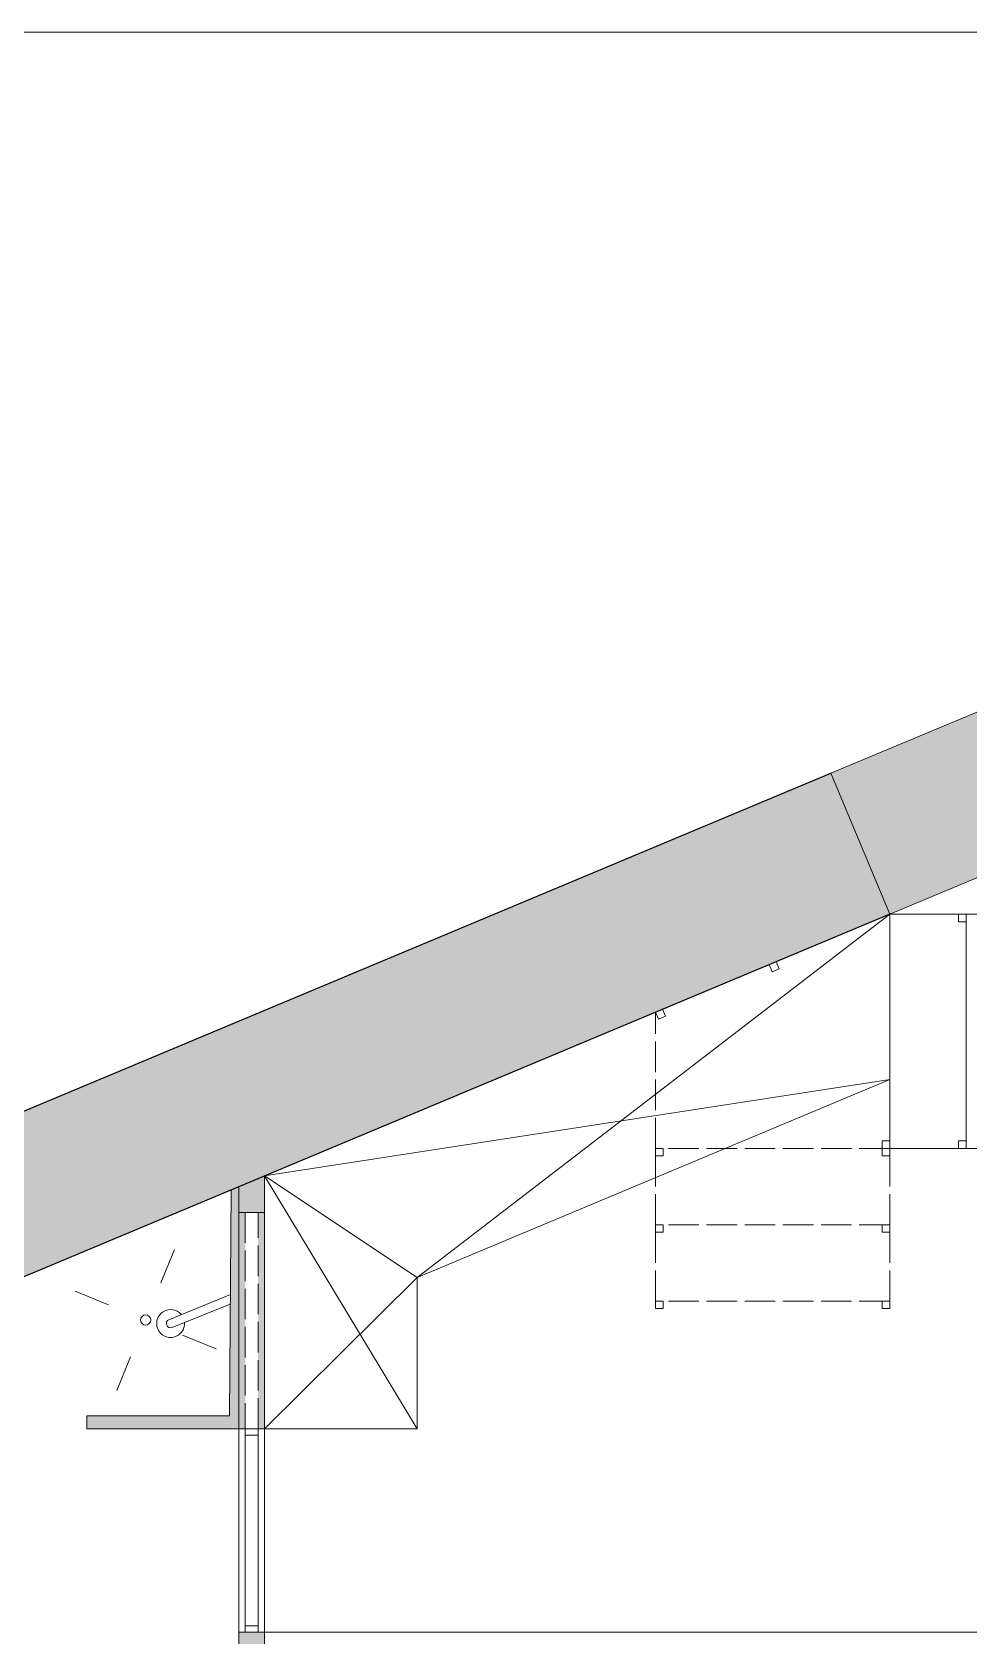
# Model space of a CAD drawing. Header units: millimetres. Extents: x 19901 to 42199, y 14545 to 21214.
# Drawn here: x 27325 to 27693, y 17309 to 17939 of the extents above; entities that cross this region are included whole.
import ezdxf

# ---------------------------------------------------------------- set-up
doc = ezdxf.new("R2010")
doc.units = ezdxf.units.MM
doc.linetypes.add('ACAD_ISO02W100', pattern=[15, 12, -3])
doc.layers.get('0').update_dxf_attribs({"lineweight": 18})
for name, color, linetype, lineweight in [('A-FURN', 9, 'Continuous', 13), ('MURO', 1, 'Continuous', 25), ('PROIEZIONI_finissime_fine lines', 251, 'Continuous', 5), ('vetro', 140, 'Continuous', 15), ('Wall', 7, 'Continuous', 20)]:
    doc.layers.add(name, color=color, linetype=linetype, lineweight=lineweight)

msp = doc.modelspace()

# ---------------------------------------------------------------- hatches: boundary and pattern name
at = {"layer": 'Wall', "true_color": 0x636466}
h = msp.add_hatch(color=251, dxfattribs=at)
h.dxf.hatch_style = 1
h.paths.add_polyline_path([(26447.66, 17149.14), (26357.68, 17111.46), (26380.85, 17056.12), (26470.84, 17093.8)])
h.paths.add_polyline_path([(26850.52, 17252.78), (26840.15, 17277.56), (26754.36, 17277.56), (26447.66, 17149.14), (26470.84, 17093.8)])
h.paths.add_polyline_path([(26827.35, 17308.13), (26754.36, 17277.56), (26840.15, 17277.56)])
h.paths.add_polyline_path([(26909.7, 17277.56), (26840.15, 17277.56), (26850.52, 17252.78)])
h.paths.add_polyline_path([(27263.82, 17425.85), (27240.65, 17481.19), (26827.35, 17308.13), (26840.15, 17277.56), (26909.7, 17277.56)])
h.paths.add_polyline_path([(27661.97, 17592.56), (27661.97, 17592.56), (27638.79, 17647.91), (27240.65, 17481.19), (27263.82, 17425.85)])
h.paths.add_polyline_path([(28226.14, 17828.81), (28202.97, 17884.15), (27733.61, 17687.61), (27733.61, 17622.56)])
h.paths.add_polyline_path([(27733.61, 17687.61), (27638.79, 17647.91), (27661.97, 17592.56), (27733.61, 17622.56)])
h.paths.add_polyline_path([(28334.5, 17939.23), (28202.97, 17884.15), (28226.14, 17828.81), (28357.68, 17883.88)])
h.paths.add_polyline_path([(25309.79, 17939.23), (25178.27, 17884.15), (25201.44, 17828.81), (25332.97, 17883.88)])
h.paths.add_polyline_path([(25178.27, 17884.15), (25083.35, 17844.41), (25106.52, 17789.06), (25201.44, 17828.81)])
h.paths.add_polyline_path([(25083.35, 17844.41), (24708.9, 17687.61), (24708.9, 17622.56), (25106.52, 17789.06)])
h.paths.add_polyline_path([(24708.9, 17622.56), (24708.9, 17687.61), (24458.74, 17582.86), (24481.91, 17527.52)])
h.paths.add_polyline_path([(24458.74, 17582.86), (24274.16, 17505.57), (24297.33, 17450.23), (24481.91, 17527.52)])
h.paths.add_polyline_path([(23648.16, 17243.44), (23332.97, 17111.46), (23356.14, 17056.12), (23671.33, 17188.1)])
h.paths.add_polyline_path([(23825.81, 17252.78), (23815.43, 17277.56), (23729.65, 17277.56), (23648.16, 17243.44), (23671.33, 17188.1)])
h.paths.add_polyline_path([(23802.64, 17308.13), (23729.65, 17277.56), (23815.43, 17277.56)])
h.paths.add_polyline_path([(23956.52, 17307.52), (23933.35, 17362.86), (23802.64, 17308.13), (23815.43, 17277.56), (23884.99, 17277.56)])
h.paths.add_polyline_path([(23884.99, 17277.56), (23815.43, 17277.56), (23825.81, 17252.78)])
h.paths.add_polyline_path([(24092.69, 17429.58), (23933.35, 17362.86), (23956.52, 17307.52), (24115.87, 17374.24)])
h = msp.add_hatch(color=251, dxfattribs=at)
h.dxf.hatch_style = 1
h.paths.add_polyline_path([(27408.73, 17475.33), (27406.23, 17475.33), (27406.23, 17390.33), (27408.73, 17390.33)])
h.paths.add_polyline_path([(27416.23, 17475.33), (27413.73, 17475.33), (27413.73, 17390.33), (27416.23, 17390.33)])
h.paths.add_polyline_path([(27416.23, 17489.67), (27406.23, 17485.48), (27406.23, 17475.33), (27416.23, 17475.33)])
h.paths.add_polyline_path([(27416.23, 17310.33), (27406.23, 17310.33), (27406.23, 17305.33), (27408.73, 17305.33), (27416.23, 17305.33)])
h.paths.add_polyline_path([(27416.23, 16967.56), (27411.23, 16967.56), (27411.23, 16962.56), (27416.23, 16962.56)])
h.paths.add_polyline_path([(27411.23, 16967.56), (27406.23, 16967.56), (27406.23, 16962.56), (27411.23, 16962.56)])
h.paths.add_polyline_path([(28131.23, 17622.56), (28101.23, 17622.56), (28101.23, 17499.33), (28111.23, 17499.33), (28111.23, 17584.33), (28121.23, 17584.33), (28121.23, 17499.33), (28131.23, 17499.33)])
h.paths.add_polyline_path([(27346.48, 17395.33), (27346.48, 17390.33), (27406.23, 17390.33), (27406.23, 17485.48), (27403.16, 17484.19), (27402.48, 17395.33)])

# ---------------------------------------------------------------- linework, layer by layer
msp.add_line((26357.68, 17939.23), (28357.68, 17939.23))
at = {"color": 1}
for p, q in [((27569.92, 17554.02), (27661.97, 17592.56)), ((27661.97, 17500.51), (27661.97, 17592.56)), ((27691.97, 17500.51), (27691.97, 17592.56))]:
    msp.add_line(p, q, dxfattribs=at)
at = {"color": 1, "linetype": 'ACAD_ISO02W100'}
for p, q in [((27691.97, 17592.56), (27688.97, 17592.56)), ((27688.97, 17592.56), (27688.97, 17589.56)), ((27688.97, 17589.56), (27691.97, 17589.56)), ((27691.97, 17589.56), (27691.97, 17592.56)), ((27617.32, 17573.87), (27614.56, 17572.71)), ((27618.48, 17571.1), (27617.32, 17573.87)), ((27614.56, 17572.71), (27615.72, 17569.95)), ((27615.72, 17569.95), (27618.48, 17571.1)), ((27572.68, 17555.18), (27569.92, 17554.02)), ((27573.84, 17552.41), (27572.68, 17555.18)), ((27569.92, 17440.51), (27569.92, 17554.02)), ((27569.92, 17554.02), (27571.07, 17551.25)), ((27571.07, 17551.25), (27573.84, 17552.41)), ((27661.97, 17500.51), (27569.92, 17500.51)), ((27572.92, 17500.51), (27569.92, 17500.51)), ((27569.92, 17500.51), (27569.92, 17497.51)), ((27572.92, 17497.51), (27572.92, 17500.51)), ((27661.97, 17503.51), (27658.97, 17503.51)), ((27658.97, 17503.51), (27658.97, 17500.51)), ((27661.97, 17500.51), (27658.97, 17500.51)), ((27658.97, 17500.51), (27658.97, 17497.51)), ((27658.97, 17500.51), (27661.97, 17500.51)), ((27661.97, 17500.51), (27661.97, 17503.51)), ((27661.97, 17440.51), (27661.97, 17500.51)), ((27661.97, 17497.51), (27661.97, 17500.51)), ((27691.97, 17503.51), (27688.97, 17503.51)), ((27688.97, 17503.51), (27688.97, 17500.51)), ((27688.97, 17500.51), (27691.97, 17500.51)), ((27691.97, 17500.51), (27691.97, 17503.51)), ((27569.92, 17497.51), (27572.92, 17497.51)), ((27658.97, 17497.51), (27661.97, 17497.51)), ((27661.97, 17470.51), (27569.92, 17470.51)), ((27572.92, 17470.51), (27569.92, 17470.51)), ((27569.92, 17470.51), (27569.92, 17467.51)), ((27569.92, 17467.51), (27572.92, 17467.51)), ((27572.92, 17467.51), (27572.92, 17470.51)), ((27661.97, 17470.51), (27658.97, 17470.51)), ((27658.97, 17470.51), (27658.97, 17467.51)), ((27658.97, 17467.51), (27661.97, 17467.51)), ((27661.97, 17467.51), (27661.97, 17470.51)), ((27661.97, 17440.51), (27569.92, 17440.51)), ((27572.92, 17440.51), (27569.92, 17440.51)), ((27569.92, 17440.51), (27569.92, 17437.51)), ((27569.92, 17437.51), (27572.92, 17437.51)), ((27572.92, 17437.51), (27572.92, 17440.51)), ((27661.97, 17440.51), (27658.97, 17440.51)), ((27658.97, 17440.51), (27658.97, 17437.51)), ((27658.97, 17437.51), (27661.97, 17437.51)), ((27661.97, 17437.51), (27661.97, 17440.51))]:
    msp.add_line(p, q, dxfattribs=at)
at = {"layer": 'A-FURN'}
for p, q in [((27661.97, 17592.56), (27416.23, 17489.67)), ((27476.23, 17449.74), (27661.97, 17592.56)), ((27661.97, 17592.56), (27661.97, 17527.52)), ((27661.97, 17527.52), (27416.23, 17489.67)), ((27661.97, 17527.52), (27476.23, 17449.74)), ((27416.23, 17489.67), (27416.23, 17390.33)), ((27476.23, 17390.33), (27416.23, 17489.67)), ((27476.23, 17449.74), (27416.23, 17489.67)), ((27380.91, 17460.76), (27375.52, 17447.6)), ((27416.23, 17390.33), (27476.23, 17449.74)), ((27476.23, 17390.33), (27476.23, 17449.74)), ((27341.86, 17444.41), (27355.02, 17439.01)), ((27402.85, 17443.07), (27378.65, 17433.18)), ((27402.82, 17439.23), (27379.93, 17430.1)), ((27384.1, 17427.1), (27397.26, 17421.71)), ((27358.21, 17405.36), (27363.61, 17418.52)), ((27416.23, 17390.33), (27476.23, 17390.33))]:
    msp.add_line(p, q, dxfattribs=at)
msp.add_circle((27369.56, 17433.06), 2, dxfattribs=at)
for radius, start, end in [(5.48, 41.43021, 4.01136), (1.67, 115.56623, 289.87535)]:
    msp.add_arc((27379.37, 17431.67), radius, start, end, dxfattribs=at)
at = {"layer": 'MURO'}
for p, q in [((27240.66, 17481.19), (27638.79, 17647.91)), ((27661.97, 17592.56), (27263.82, 17425.85))]:
    msp.add_line(p, q, dxfattribs=at)
at = {"layer": 'PROIEZIONI_finissime_fine lines'}
for p, q in [((27406.23, 17390.33), (27406.23, 17310.33)), ((27416.23, 17390.33), (27416.23, 17310.33))]:
    msp.add_line(p, q, dxfattribs=at)
at = {"layer": 'vetro'}
for p, q in [((28202.98, 17884.15), (27638.79, 17647.91)), ((27661.97, 17592.56), (28226.15, 17828.81)), ((27408.73, 17390.33), (27408.73, 17310.33)), ((27413.73, 17390.33), (27408.73, 17390.33)), ((27413.73, 17387.83), (27408.73, 17387.83)), ((27413.73, 17390.33), (27413.73, 17310.33)), ((27413.73, 17312.83), (27408.73, 17312.83)), ((27408.73, 17310.33), (27413.73, 17310.33))]:
    msp.add_line(p, q, dxfattribs=at)
at = {"layer": 'vetro', "linetype": 'ACAD_ISO02W100'}
for p, q in [((27413.73, 17475.33), (27408.73, 17475.33)), ((27408.73, 17475.33), (27408.73, 17390.33)), ((27413.73, 17390.33), (27413.73, 17475.33)), ((27408.73, 17390.33), (27413.73, 17390.33))]:
    msp.add_line(p, q, dxfattribs=at)
at = {"layer": 'Wall', "color": 1}
for p, q in [((27638.79, 17647.91), (27661.97, 17592.56)), ((27661.97, 17589.56), (27661.97, 17592.56)), ((27661.97, 17592.56), (27991.97, 17592.56))]:
    msp.add_line(p, q, dxfattribs=at)
at = {"layer": 'Wall'}
for p, q in [((27661.97, 17592.56), (28101.23, 17592.56)), ((27661.97, 17592.56), (27661.97, 17500.51)), ((27661.97, 17500.51), (27991.97, 17500.51)), ((27416.23, 17390.33), (27416.23, 17489.67)), ((27402.48, 17395.33), (27403.16, 17484.19)), ((27406.23, 17390.33), (27406.23, 17485.48)), ((27406.23, 17475.33), (27416.23, 17475.33)), ((27346.48, 17395.33), (27402.48, 17395.33)), ((27402.48, 17395.33), (27346.48, 17395.33)), ((27346.48, 17395.33), (27346.48, 17390.33)), ((27406.23, 17390.33), (27346.48, 17390.33)), ((27408.73, 17390.33), (27406.23, 17390.33)), ((27416.23, 17390.33), (27413.73, 17390.33)), ((27406.23, 17310.33), (27786.23, 17310.33)), ((27406.23, 17310.33), (27406.23, 17305.33)), ((27416.23, 17310.33), (27416.23, 17305.33))]:
    msp.add_line(p, q, dxfattribs=at)

doc.saveas('drawing.dxf')
